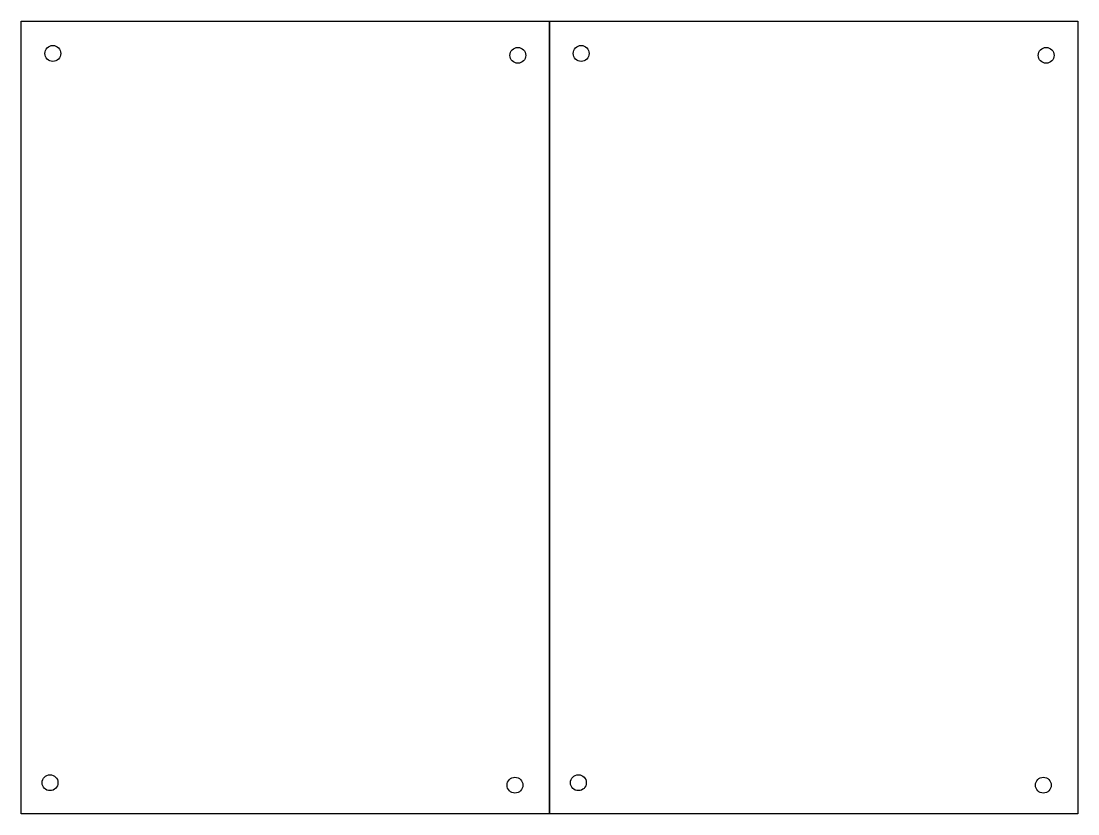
# Model space of a CAD drawing. Header units: millimetres. Extents: x 2368 to 2568, y 1957 to 2107.
import ezdxf

# ---------------------------------------------------------------- set-up
doc = ezdxf.new("R2010")
doc.units = ezdxf.units.MM

msp = doc.modelspace()

# ---------------------------------------------------------------- linework, layer by layer
for points in [[(2368.16, 2106.67), (2468.16, 2106.67), (2468.16, 1956.67), (2368.16, 1956.67)], [(2468.16, 2106.67), (2568.16, 2106.67), (2568.16, 1956.67), (2468.16, 1956.67)]]:
    msp.add_lwpolyline(points, close=True)
for centre in [(2374.16, 2100.56), (2474.16, 2100.56), (2462.16, 2100.2), (2562.16, 2100.2), (2373.63, 1962.56), (2473.63, 1962.56), (2461.62, 1962.11), (2561.62, 1962.11)]:
    msp.add_circle(centre, 1.5)

doc.saveas('drawing.dxf')
